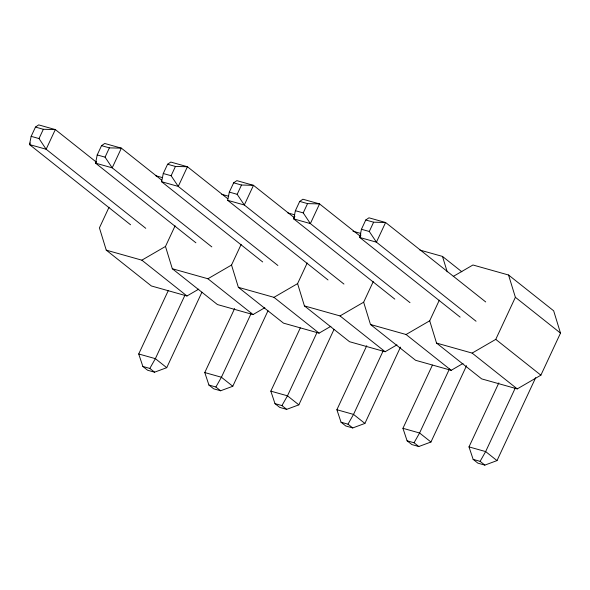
<?xml version="1.0" encoding="UTF-8"?>
<svg xmlns="http://www.w3.org/2000/svg" width="590" height="590" viewBox="0 0 590 590"><rect width="100%" height="100%" fill="white"/><g stroke="black" fill="none" stroke-linecap="round" stroke-linejoin="round"><path stroke-width="0.89" d="M96.369 162.154L55.32 129.571L38.675 124.888L35.481 127.071L31.159 136.349L29.5 144.565L130.567 224.775M161.704 180.164L121.378 148.156L104.732 143.473L101.539 145.656L97.21 154.934L95.558 163.15L195.902 242.792M262.683 261.945L161.616 181.735L163.268 173.519L167.597 164.241L170.79 162.058L187.436 166.741L227.762 198.749M328.018 279.955L227.674 200.32L229.326 192.104L233.655 182.826L236.848 180.643L253.486 185.326L293.82 217.334M359.878 235.919L319.544 203.911L302.899 199.228L299.713 201.411L295.384 210.689L293.724 218.897L394.799 299.115M485.71 301.947L385.602 222.496L368.957 217.813L365.763 219.996L361.441 229.274L359.782 237.482L460.134 317.125M30.267 142.92L29.5 144.565L46.145 149.248L145.767 228.315M39.006 138.561L43.336 129.284L55.32 129.571L46.145 149.248L39.006 138.561L31.159 136.349M96.325 161.505L95.558 163.15L112.203 167.833L211.825 246.9M105.064 157.147L109.386 147.869L121.378 148.156L112.203 167.833L105.064 157.147L97.21 154.934M109.039 207.238L99.422 227.865L106.259 250.153L151.372 285.966L186.971 295.981L198.786 289.122M161.616 181.735L178.261 186.418L171.122 175.732L175.444 166.446L187.436 166.741L178.261 186.418L277.883 265.485M106.259 250.153L141.851 260.168L165.48 246.45L175.097 225.823M201.935 292.183L166.727 367.681L154.573 372.187L147.618 370.232L142.869 366.464L138.716 353.971L168.187 290.781M184.825 295.457L155.362 358.654L149.823 368.425L142.869 366.464M227.674 200.32L244.312 204.995L237.173 194.317L241.502 185.031L253.486 185.326L244.312 204.995L343.941 284.07M165.48 246.45L172.31 268.738L207.909 278.753L231.531 265.035L241.155 244.407M267.993 310.768L232.785 386.266L220.623 390.772L213.676 388.817L208.926 385.049L204.774 372.556L234.628 308.533M294.875 216.442L293.724 218.897L310.37 223.581L409.998 302.655M251.274 313.216L221.42 377.239L215.881 387.003L208.926 385.049M303.231 212.894L307.56 203.616L319.544 203.911L310.37 223.581L303.231 212.894L295.384 210.689M231.531 265.035L238.367 287.323L273.967 297.338L297.589 283.62L307.206 262.993M334.051 329.345L298.842 404.843L286.681 409.357L279.734 407.402L274.984 403.634L270.832 391.141L300.295 327.944M360.933 235.027L359.782 237.482L376.427 242.166L476.056 321.24M316.941 332.627L287.47 395.824L281.939 405.588L274.984 403.634M369.288 231.479L373.618 222.201L385.602 222.496L376.427 242.166L369.288 231.479L361.441 229.274M297.589 283.62L304.425 305.908L340.024 315.923L363.647 302.205L373.264 281.578M400.492 347.104L364.9 423.428L352.739 427.942L345.792 425.987L341.042 422.219L336.883 409.726L366.744 345.703M383.389 350.379L353.528 414.409L347.989 424.173L341.042 422.219M363.647 302.205L370.483 324.493L406.075 334.508L429.704 320.79L439.321 300.163M466.55 365.689L430.958 442.013L418.797 446.527L411.85 444.572L407.1 440.804L402.941 428.311L432.411 365.114M449.44 368.964L419.586 432.994L414.047 442.758L407.1 440.804M429.704 320.79L436.541 343.078L472.133 353.093L495.762 339.375L515.38 297.294L508.543 275.006L472.951 264.991L453.26 276.422M535.698 377.637L497.009 460.598L484.855 465.112L477.9 463.157L473.158 459.389L468.998 446.896L498.852 382.866M515.498 387.549L485.644 451.579L480.105 461.343L473.158 459.389M436.541 343.078L481.661 378.883L517.253 388.899L540.883 375.181L560.5 333.107L553.663 310.812L508.543 275.006M172.31 268.738L217.43 304.551L253.029 314.566L264.836 307.7M238.367 287.323L283.488 323.136L319.079 333.144L330.894 326.285M304.425 305.908L349.546 341.721L385.137 351.729L396.952 344.87M370.483 324.493L415.603 360.298L451.195 370.314L463.01 363.455M35.481 127.071L43.336 129.284M101.539 145.656L109.386 147.869M167.597 164.241L175.444 166.446M233.655 182.826L241.502 185.031M299.713 201.411L307.56 203.616M365.763 219.996L373.618 222.201M163.268 173.519L171.122 175.732M229.326 192.104L237.173 194.317M155.694 175.732L162.634 177.686M221.744 194.317L228.691 196.271M287.802 212.902L294.749 214.856M352.99 231.243L360.807 233.441M419.918 250.072L442.493 256.421L461.823 271.769M138.716 353.971L155.362 358.654L166.727 367.681M204.774 372.556L221.42 377.239L232.785 386.266M270.832 391.141L287.47 395.824L298.842 404.843M336.883 409.726L353.528 414.409L364.9 423.428M402.941 428.311L419.586 432.994L430.958 442.013M468.998 446.896L485.644 451.579L497.009 460.598M515.38 297.294L560.5 333.107M495.762 339.375L540.883 375.181M472.133 353.093L517.253 388.899M406.075 334.508L451.195 370.314M340.024 315.923L385.137 351.729M273.967 297.338L319.079 333.144M480.105 461.343L484.855 465.112M207.909 278.753L253.029 314.566M414.047 442.758L418.797 446.527M141.851 260.168L186.971 295.981M347.989 424.173L352.739 427.942M281.939 405.588L286.681 409.357M215.881 387.003L220.623 390.772M149.823 368.425L154.573 372.187M442.493 256.421L447.22 271.85"/></g></svg>
